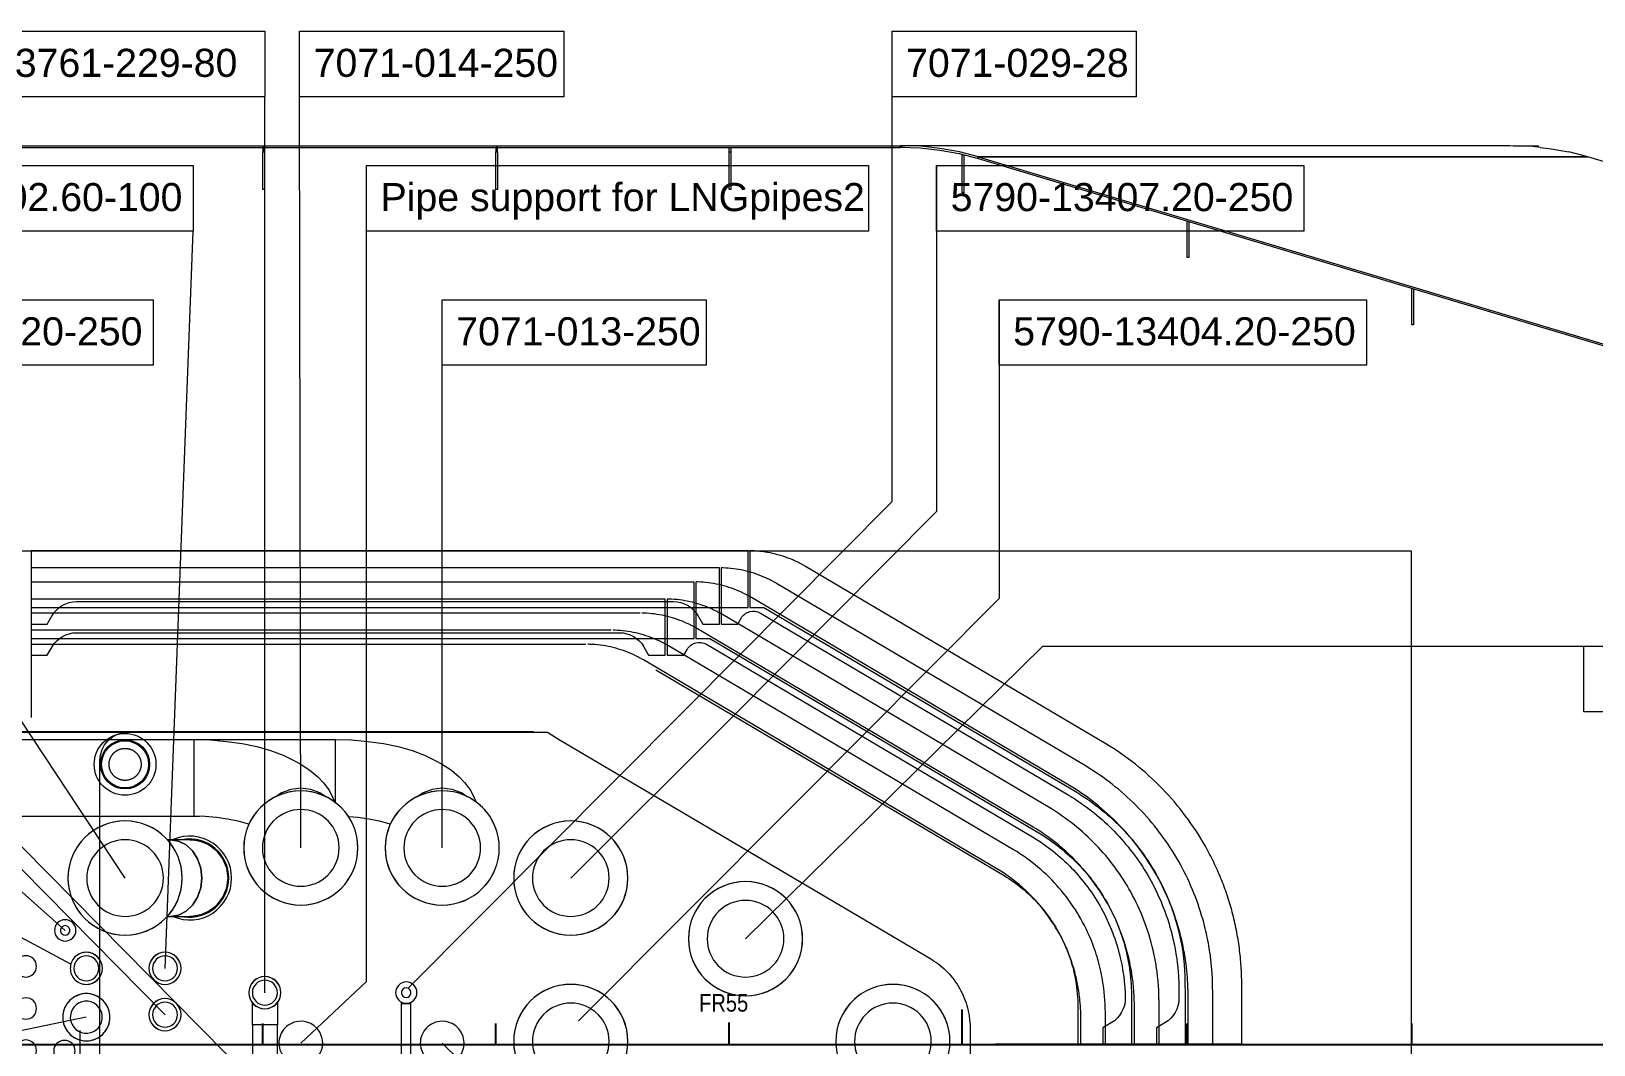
# Model space of a CAD drawing. Header units: millimetres. Extents: x 0 to 50500, y 0 to 29700.
# Drawn here: x 12071 to 17632, y 16349 to 19957 of the extents above; entities that cross this region are included whole.
import ezdxf

# ---------------------------------------------------------------- set-up
doc = ezdxf.new("R2010")
doc.units = ezdxf.units.MM
doc.header["$LTSCALE"] = 50
doc.linetypes.add('AVEVASHORTDASHED', pattern=[5, 3.75, -1.25])
doc.linetypes.add('AVEVASOLID', pattern=[7.5, 7.5])
for name, color, linetype in [('#Rev_B', 6, 'Continuous'), ('100-DM1', 1, 'Continuous'), ('DEF', 7, 'Continuous'), ('FLANGE', 7, 'Continuous'), ('HOLE1', 7, 'Continuous'), ('MEASURE', 7, 'Continuous'), ('PIPE', 7, 'Continuous'), ('PLATE1', 7, 'Continuous')]:
    doc.layers.add(name, color=color, linetype=linetype)
doc.styles.add('AvevaTextStyle2', font='Arial Narrow')
doc.styles.get("Standard").update_dxf_attribs({"font": 'calibri.ttf'})
doc.dimstyles.new('ISO-25', dxfattribs={"dimtxt": 2.5, "dimasz": 2.5, "dimexe": 0.18, "dimexo": 0.625, "dimgap": 0.09, "dimtad": 1, "dimtih": 1, "dimtoh": 1, "dimdec": 4, "dimzin": 0, "dimdsep": 46, "dimtxsty": 'Standard', "dimcen": 0.09, "dimdle": 0.38, "dimadec": 0, "dimazin": 0, "dimtfac": 1, "dimtdec": 4, "dimtofl": 0, "dimtmove": 0, "dimatfit": 3, "dimfxl": 1, "dimtolj": 1, "dimtzin": 0, "dimarcsym": 0})

# ---------------------------------------------------------------- blocks, each defined once
blk = doc.blocks.new('*D80')
at = {"layer": '#Rev_B', "color": 0, "linetype": 'AVEVASOLID', "lineweight": -2, "transparency": 16777216}
for p, q in [((-3670.5, 650.6), (-3670.3, 650.6)), ((-3670.3, 650.6), (-3670.1, 650.7))]:
    blk.add_line(p, q, dxfattribs=at)
at = {"layer": '#Rev_B', "color": 0, "linetype": 'AVEVASOLID', "transparency": 16777216}
blk.add_solid([(-3670.1, 650.7), (-3670.1, 650.6), (-3669.9, 650.7)], dxfattribs=at)
at = {"layer": 'DEFPOINTS', "color": 0, "linetype": 'AVEVASOLID', "transparency": 16777216}
for p in [(-3669.9, 650.7), (-3917.1, 534.8)]:
    blk.add_point(p, dxfattribs=at)
at = {"layer": '#Rev_B', "color": 0, "linetype": 'AVEVASOLID', "lineweight": 0, "transparency": 16777216, "insert": (-3671.2, 650.6), "char_height": 0.18, "attachment_point": 5}
blk.add_mtext('\\A1;∅273.0045', dxfattribs=at)
blk = doc.blocks.new('A$C1B332B96')
at = {"color": 12, "linetype": 'AVEVASOLID', "lineweight": 0}
for p, q in [((-2649.85453, 1932.85366), (-2649.85453, 3607.77895)), ((-4882.48961, 184.6517), (-4882.48961, 3374.44575)), ((-4754.49952, 699.99098), (-4758.64562, 3374.44613)), ((-4520.53123, 2651.80513), (-4520.53123, 3129.79204)), ((-2491.18042, 3129.79204), (-2491.18042, 1897.3114)), ((-5237.84589, 271.24494), (-5137.84589, 2896.45922)), ((-4520.53123, 224.15261), (-4520.53123, 2651.80513)), ((-4251.10705, 699.98907), (-4251.10705, 2651.81621)), ((-2268.68676, 2651.80513), (-2268.68676, 1588.2415)), ((-5380.00488, 592.74979), (-6587.5, 2418.47231)), ((-5593.19282, 406.45663), (-7696.62736, 2271.56018)), ((-3386.24972, 1192.25465), (-2649.85453, 1932.85366)), ((-3227.57561, 1156.71239), (-2491.18042, 1897.3114)), ((-5237.85951, 106.26387), (-6862.66748, 1751.35039)), ((-4882.52054, -172.41293), (-6697.8099, 1665.5323)), ((-3005.08194, 847.64249), (-2268.68676, 1588.2415)), ((-5573.16143, 286.02567), (-7644.35871, 1391.31326)), ((-3171.50323, 376.75233), (-2113.00085, 1418.47008)), ((-2113.00085, 1418.47008), (427.90885, 1418.47008)), ((-4372.65625, 200.21706), (-3386.24972, 1192.25465)), ((-3793.50586, 592.74979), (-3227.57561, 1156.71239)), ((-3765.69784, 84.18624), (-3005.08194, 847.64249)), ((-4754.50002, 4.99601), (-4520.53123, 224.15261)), ((-5517.96757, 97.25031), (-5751.78697, 48.97574)), ((-4251.12305, 4.99992), (-2074.00896, -2134.91899))]:
    blk.add_line(p, q, dxfattribs=at)
for points in [[(-4520.53123, 3129.79204), (-2733.91621, 3129.79204), (-2733.91621, 2896.45922), (-4520.53123, 2896.45922)], [(-802.22621, -1757.38449), (-7380.22461, -1757.38449), (-7380.22461, 1757.38411), (-802.22621, 1757.38411)]]:
    blk.add_lwpolyline(points, close=True, dxfattribs=at)
at = {"layer": 'FLANGE', "color": 12, "linetype": 'AVEVASOLID', "lineweight": 0}
blk.add_line((-5540.99121, 50), (-5540.99121, -50), dxfattribs=at)
at = {"layer": 'HOLE1', "color": 12, "linetype": 'AVEVASOLID', "lineweight": 0}
blk.add_lwpolyline([(-5469.99512, 1011.69014, -0.4142135382), (-5369.99512, 1111.69014), (-3876.0498, 1111.69014), (-3836.69434, 1087.03957), (-2509.98535, 303.43971, -0.0638424382), (-2453.00293, 257.92999, -0.0645777658), (-2408.91113, 198.76976, -0.0320480056), (-2393.01758, 165.60974, -0.0319843553), (-2381.44531, 130.69, -0.0192592423), (-2376.7334, 109.17969, -0.019338388), (-2373.65723, 87.36992, -0.026320802), (-2372.07031, 54.71992, 0.0009993984), (-2372.19238, 0, 0.0009921422), (-2372.07031, -55.12009, -0.026893355)], format="xyb", dxfattribs=at)
blk.add_lwpolyline([(-5469.99512, -1011.73019), (-5469.99512, 1011.69014)], dxfattribs=at)
at = {"layer": 'MEASURE', "color": 12, "linetype": 'AVEVASOLID'}
for p, q in [((-3926.0498, 1111.69014), (-7373.99902, 1111.69014)), ((-2400, 0), (-2400, 125)), ((-4889.99023, 0), (-4889.99023, 75)), ((-4059.98535, 0), (-4059.98535, 75)), ((-3229.98047, 0), (-3229.98047, 75)), ((-800, 0), (-800, 75)), ((-10013.50098, 0), (248.85254, 0))]:
    blk.add_line(p, q, dxfattribs=at)
at = {"layer": 'MEASURE', "color": 8, "linetype": 'AVEVASOLID'}
blk.add_line((-1600, 0), (-1600, 75), dxfattribs=at)
at = {"layer": 'PIPE', "color": 30, "linetype": 'AVEVASOLID', "lineweight": 0}
for p, q in [((-5135.49805, 1082.71446), (-5135.49805, 1084.92088)), ((-5135.49805, 1082.71446), (-5135.49805, 1077.12059)), ((-5135.49805, 1077.12059), (-5135.49805, 1070.65315)), ((-5135.49805, 1070.65315), (-5135.49805, 1060.65788)), ((-5135.49805, 1060.65788), (-5135.49805, 1050.36888)), ((-4632.12891, 1082.71446), (-4632.12891, 1084.92088)), ((-4632.12891, 1082.71446), (-4632.12891, 1077.12059)), ((-4632.12891, 1077.12059), (-4632.12891, 1070.65315)), ((-4632.12891, 1070.65315), (-4632.12891, 1060.65788)), ((-4632.12891, 1060.65788), (-4632.12891, 1050.36888)), ((-5135.49805, 1050.36888), (-5135.49805, 1036.65352)), ((-5135.49805, 1036.65352), (-5135.49805, 1023.24486)), ((-5135.49805, 1023.24486), (-5135.49805, 1006.744)), ((-5135.49805, 1006.744), (-5135.49805, 991.12892)), ((-4632.12891, 1050.36888), (-4632.12891, 1036.65352)), ((-4632.12891, 1036.65352), (-4632.12891, 1023.24486)), ((-4632.12891, 1023.24486), (-4632.12891, 1006.744)), ((-4632.12891, 1006.744), (-4632.12891, 991.12892)), ((-5135.49805, 991.12892), (-5135.49805, 972.96715)), ((-5135.49805, 972.96715), (-5135.49805, 956.21071)), ((-5135.49805, 956.21071), (-5135.49805, 937.6255)), ((-4632.12891, 991.12892), (-4632.12891, 972.96715)), ((-4632.12891, 972.96715), (-4632.12891, 956.21071)), ((-4632.12891, 956.21071), (-4632.12891, 937.6255)), ((-5135.49805, 937.6255), (-5135.49805, 920.86906)), ((-5135.49805, 920.86906), (-5135.49805, 903.12691)), ((-5135.49805, 903.12691), (-5135.49805, 887.51259)), ((-4632.12891, 937.6255), (-4632.12891, 920.86906)), ((-4632.12891, 920.86906), (-4632.12891, 903.12691)), ((-4632.12891, 903.12691), (-4632.12891, 887.51259)), ((-5135.49805, 887.51259), (-5135.49805, 871.82274)), ((-5135.49805, 871.82274), (-5135.49805, 858.41408)), ((-5135.49805, 858.41408), (-5135.49805, 845.84618)), ((-5135.49805, 845.84618), (-5135.49805, 835.55794)), ((-5135.49805, 835.55794), (-5135.49805, 826.968)), ((-4632.12891, 887.51259), (-4632.12891, 871.82274)), ((-4632.12891, 871.82274), (-4632.12891, 861.16371)), ((-5135.49805, 826.968), (-5135.49805, 820.4998)), ((-5135.49805, 820.4998), (-5135.49805, 816.47377)), ((-5135.49805, 813.44948), (-5114.94141, 813.44948))]:
    blk.add_line(p, q, dxfattribs=at)
at = {"layer": 'PIPE', "color": 12, "linetype": 'AVEVASOLID', "lineweight": 0}
for points in [[(-5822.47985, 3607.77895), (-4882.48961, 3607.77895), (-4882.48961, 3374.44575), (-5822.47985, 3374.44575), (-5822.47985, 3607.77895)], [(-4758.64562, 3607.77895), (-3818.65539, 3607.77895), (-3818.65539, 3374.44613), (-4758.64562, 3374.44613), (-4758.64562, 3607.77895)], [(-2649.85453, 3607.77895), (-1780.42094, 3607.77895), (-1780.42094, 3374.44613), (-2649.85453, 3374.44613), (-2649.85453, 3607.77895)], [(-6445.31659, 3129.79204), (-5137.84589, 3129.79204), (-5137.84589, 2896.45922), (-6445.31659, 2896.45922), (-6445.31659, 3129.79204)], [(-2491.18042, 3129.79204), (-1183.6853, 3129.79204), (-1183.6853, 2896.45922), (-2491.18042, 2896.45922), (-2491.18042, 3129.79204)], [(-6587.5, 2651.80513), (-5280.00488, 2651.80513), (-5280.00488, 2418.47231), (-6587.5, 2418.47231), (-6587.5, 2651.80513)], [(-4251.10705, 2651.81621), (-3311.0924, 2651.81621), (-3311.0924, 2418.48338), (-4251.10705, 2418.48338), (-4251.10705, 2651.81621)], [(-2268.68676, 2651.80513), (-961.19164, 2651.80513), (-961.19164, 2418.47231), (-2268.68676, 2418.47231), (-2268.68676, 2651.80513)], [(-186.96185, 1418.47008), (1120.50885, 1418.47008), (1120.50885, 1185.13726), (-186.96185, 1185.13726), (-186.96185, 1418.47008)]]:
    blk.add_lwpolyline(points, dxfattribs=at)
at = {"layer": 'PIPE', "color": 30, "linetype": 'AVEVASOLID', "lineweight": 0}
for points in [[(-6456.68945, 1068.25523), (-6456.68945, 1086.54976), (-5135.49805, 1086.54976), (-5135.49805, 1084.92088)], [(-6456.68945, 1068.21251), (-6456.68945, 813.44948), (-5135.49805, 813.44948), (-5135.49805, 814.01939)], [(-5135.49805, 1086.54976), (-4632.12891, 1086.54976), (-4632.12891, 1084.92088)], [(-5135.49805, 1085.98061), (-5076.85547, 1084.35631), (-5019.23828, 1079.51088), (-4963.57422, 1071.52824), (-4910.88867, 1060.5442), (-4862.01172, 1046.74644), (-4817.84668, 1030.37148), (-4779.07715, 1011.6993), (-4756.66504, 999.31221), (-4721.94824, 977.3632), (-4694.33594, 953.68767), (-4674.29199, 931.57463), (-4653.2959, 905.44243), (-4640.55176, 878.37563), (-4632.83691, 861.75117)], [(-4632.12891, 1085.98061), (-4573.48633, 1084.35631), (-4515.84473, 1079.51088), (-4460.20508, 1071.52824), (-4407.49512, 1060.5442), (-4358.64258, 1046.74644), (-4314.45312, 1030.37148), (-4275.70801, 1011.6993), (-4253.27148, 999.31221), (-4218.5791, 977.3632), (-4190.94238, 953.68767), (-4170.89844, 931.57463), (-4149.92676, 905.44243), (-4137.18262, 878.37563), (-4129.44336, 861.75346)], [(-4665.38086, 881.65703), (-4686.23047, 896.15746), (-4719.16504, 908.52013), (-4754.49219, 912.73766), (-4789.84375, 908.52242), (-4822.75391, 896.16508), (-4843.62793, 881.65627)], [(-4789.84375, 908.47282), (-4822.75391, 896.11931), (-4843.28613, 881.84395)], [(-4665.72266, 881.84471), (-4686.23047, 896.10176), (-4719.16504, 908.47282), (-4754.49219, 912.69341), (-4789.81934, 908.47816)], [(-4161.9873, 881.66008), (-4182.83691, 896.15746), (-4215.77148, 908.52089), (-4251.12305, 912.73842), (-4286.4502, 908.52242), (-4319.38477, 896.16508), (-4340.25879, 881.65169)], [(-4286.4502, 908.47282), (-4319.36035, 896.11931), (-4339.89258, 881.84013)], [(-4162.35352, 881.84929), (-4182.83691, 896.10176), (-4215.77148, 908.47282), (-4251.12305, 912.69341), (-4286.4502, 908.47816)], [(-5135.49805, 816.47377), (-5135.49805, 814.01939), (-5094.67773, 812.88872), (-5054.56543, 809.51576), (-5015.82031, 803.95775), (-4979.12598, 796.31157), (-4945.11719, 786.70616), (-4938.7207, 784.33647)], [(-4585.27832, 812.38213), (-4551.17188, 809.51576), (-4512.42676, 803.95775), (-4475.73242, 796.31157), (-4441.72363, 786.70616), (-4435.32715, 784.33647)], [(-4838.03711, 150.28305), (-4838.03711, 70.64972), (-4926.95312, 70.64972), (-4926.95312, 150.28343)], [(-4379.37012, 146.64993), (-4395.97168, 146.64993), (-4395.97168, 151.02539)], [(-4395.97168, -118.60161), (-4395.97168, 146.64993), (-4379.37012, 146.64993)], [(-4378.85742, 146.64993), (-4362.25586, 146.64993), (-4362.25586, 151.02577)], [(-4362.25586, -118.60199), (-4362.25586, 146.64993), (-4378.85742, 146.64993)], [(-4838.03711, -138.03368), (-4838.03711, 70.64972), (-4926.95312, 70.64972), (-4926.95312, -138.03368)]]:
    blk.add_lwpolyline(points, dxfattribs=at)
for points in [[(-4555.2002, 739.64195, 0.4142103195), (-4794.14062, 899.29543, 0.4142014682), (-4953.80859, 660.35728, 0.4142106473), (-4714.86816, 500.70419, 0.4142019153), (-4555.2002, 739.64195, 0.4142019153)], [(-4953.80859, 739.64195, 0.4142019153), (-4794.14062, 500.70419, 0.4142106473), (-4555.2002, 660.35728, 0.4142014682), (-4714.86816, 899.29543, 0.4142103195), (-4953.80859, 739.64195, 0.4142103195)], [(-4051.83105, 739.64195, 0.4142395854), (-4290.74707, 899.29543, 0.4142014682), (-4450.41504, 660.35728, 0.4142106473), (-4211.47461, 500.70419, 0.4142214656), (-4051.83105, 739.64195, 0.4142214656)], [(-4450.41504, 739.64195, 0.4142019153), (-4290.74707, 500.70419, 0.4142399132), (-4051.83105, 660.35728, 0.4142210186), (-4211.47461, 899.29543, 0.4142103195), (-4450.41504, 739.64195, 0.4142103195)], [(-4888.37891, 726.63002, 0.4142089188), (-4781.12793, 566.12282, 0.4142297804), (-4620.62988, 673.36998, 0.4142089188), (-4727.88086, 833.87718, 0.4142297804), (-4888.37891, 726.63002, 0.4142297804)], [(-4384.98535, 726.63002, 0.4142089188), (-4277.73438, 566.12282, 0.4142297804), (-4117.23633, 673.36998, 0.4142089188), (-4224.4873, 833.87718, 0.4142297804), (-4384.98535, 726.63002, 0.4142297804)], [(-5628.33052, 421.02556, 0.4142450094), (-5607.74946, 371.31052, 0.414268285), (-5558.04243, 391.90302, 0.4142450094), (-5578.62349, 441.61806, 0.414268285), (-5628.33052, 421.02556, 0.414268285)], [(-5558.04243, 421.02556, 0.414268285), (-5607.74946, 441.61806, 0.4142450094), (-5628.33052, 391.90302, 0.414268285), (-5578.62349, 371.31052, 0.4142450094), (-5558.04243, 421.02556, 0.4142450094)], [(-5608.75044, 412.91246, 0.4143013656), (-5599.64399, 390.89708, 0.4141196609), (-5577.62251, 400.01612, 0.4143013656), (-5586.72895, 422.0315, 0.4141196609), (-5608.75044, 412.91246, 0.4141196609)], [(-5768.45449, 292.8033, 0.4142450094), (-5747.87344, 243.08826, 0.414268285), (-5698.16641, 263.68076, 0.4142450094), (-5718.74746, 313.3958, 0.414268285), (-5768.45449, 292.8033, 0.414268285)], [(-5698.16641, 292.8033, 0.414268285), (-5747.87344, 313.3958, 0.4142450094), (-5768.45449, 263.68076, 0.414268285), (-5718.74746, 243.08826, 0.4142450094), (-5698.16641, 292.8033, 0.4142450094)], [(-4935.30273, 206.52008, 0.4142073691), (-4904.37012, 131.85005, 0.4141537547), (-4829.6875, 162.77962, 0.4142073691), (-4860.62012, 237.44965, 0.4141537547), (-4935.30273, 206.52008, 0.4141537547)], [(-4829.6875, 206.52008, 0.4141537547), (-4904.37012, 237.44965, 0.4142073691), (-4935.30273, 162.77962, 0.4141537547), (-4860.62012, 131.85005, 0.4142073691), (-4829.6875, 206.52008, 0.4142073691)], [(-4923.55957, 201.66016, 0.4142336845), (-4899.51172, 143.5833, 0.4141869843), (-4841.43066, 167.63954, 0.4142336845), (-4865.47852, 225.7164, 0.4141869843), (-4923.55957, 201.66016, 0.4141869843)], [(-4414.25781, 199.21112, 0.4142450094), (-4393.67676, 149.49608, 0.414268285), (-4343.96973, 170.08858, 0.4142450094), (-4364.55078, 219.80362, 0.414268285), (-4414.25781, 199.21112, 0.414268285)], [(-4343.96973, 199.21112, 0.414268285), (-4393.67676, 219.80362, 0.4142450094), (-4414.25781, 170.08858, 0.414268285), (-4364.55078, 149.49608, 0.4142450094), (-4343.96973, 199.21112, 0.4142450094)], [(-4394.67773, 191.09802, 0.4143013656), (-4385.57129, 169.08264, 0.4141196609), (-4363.5498, 178.20168, 0.4143013656), (-4372.65625, 200.21706, 0.4141196609), (-4394.67773, 191.09802, 0.4141196609)], [(-5768.45449, 142.8033, 0.4142450094), (-5747.87344, 93.08826, 0.414268285), (-5698.16641, 113.68076, 0.4142450094), (-5718.74746, 163.3958, 0.414268285), (-5768.45449, 142.8033, 0.414268285)], [(-5698.16641, 142.8033, 0.414268285), (-5747.87344, 163.3958, 0.4142450094), (-5768.45449, 113.68076, 0.414268285), (-5718.74746, 93.08826, 0.4142450094), (-5698.16641, 142.8033, 0.4142450094)], [(-5768.45449, -7.1967, 0.4142450094), (-5747.87344, -56.91174, 0.414268285), (-5698.16641, -36.31924, 0.4142450094), (-5718.74746, 13.3958, 0.414268285), (-5768.45449, -7.1967, 0.414268285)], [(-5698.16641, -7.1967, 0.414268285), (-5747.87344, 13.3958, 0.4142450094), (-5768.45449, -36.31924, 0.414268285), (-5718.74746, -56.91174, 0.4142450094), (-5698.16641, -7.1967, 0.4142450094)], [(-5630.86255, -8.68372, 0.4142450094), (-5610.2815, -58.39876, 0.414268285), (-5560.57447, -37.80626, 0.4142450094), (-5581.15552, 11.90878, 0.414268285), (-5630.86255, -8.68372, 0.414268285)], [(-5560.57447, -8.68372, 0.414268285), (-5610.2815, 11.90878, 0.4142450094), (-5630.86255, -37.80626, 0.414268285), (-5581.15552, -58.39876, 0.4142450094), (-5560.57447, -8.68372, 0.4142450094)]]:
    blk.add_lwpolyline(points, format="xyb", dxfattribs=at)
at = {"layer": 'PIPE', "color": 110, "linetype": 'AVEVASOLID', "lineweight": 0}
for points in [[(-5180.68848, 553.10745, 0.4142019153), (-5340.35645, 792.04521, 0.4142109454), (-5579.29688, 632.3925, 0.4142014682), (-5419.62891, 393.45436, 0.4142106473), (-5180.68848, 553.10745, 0.4142106473)], [(-5579.29688, 553.10745, 0.4142106473), (-5340.35645, 393.45436, 0.4142014682), (-5180.68848, 632.3925, 0.4142109454), (-5419.62891, 792.04521, 0.4142019153), (-5579.29688, 553.10745, 0.4142019153)], [(-3992.79785, 632.3925, 0.4142014682), (-3833.12988, 393.45436, 0.4142106473), (-3594.18945, 553.10745, 0.4142019153), (-3753.85742, 792.04521, 0.4142109454), (-3992.79785, 632.3925, 0.4142109454)], [(-3594.18945, 632.3925, 0.4142109454), (-3833.12988, 792.04521, 0.4142019153), (-3992.79785, 553.10745, 0.4142106473), (-3753.85742, 393.45436, 0.4142014682), (-3594.18945, 632.3925, 0.4142014682)], [(-5246.11816, 566.12015, 0.4142096043), (-5353.36914, 726.62697, 0.4142297804), (-5513.86719, 619.37981, 0.4142089188), (-5406.61621, 458.8726, 0.4142293334), (-5246.11816, 566.12015, 0.4142293334)], [(-5209.17969, 455.73311, 0.5393078327), (-5000.73242, 592.74979, 0.5393078327), (-5209.17969, 729.76646, 0.5393078327)], [(-5171.06934, 455.10216, 0.4594002366), (-5010.74219, 592.74979, 0.4594002366), (-5171.06934, 730.39742, 0.4594002366)], [(-5150, 729.24995, -0.4142147601), (-5013.50098, 592.74979, -0.4142153561), (-5150, 456.25, -0.4142153561)], [(-3927.36816, 619.37981, 0.4142089188), (-3820.11719, 458.8726, 0.4142293334), (-3659.61914, 566.12015, 0.4142096043), (-3766.87012, 726.62697, 0.4142297804), (-3927.36816, 619.37981, 0.4142297804)], [(-3370.80078, 416.39214, 0.4142019153), (-3211.13281, 177.45438, 0.4142106473), (-2972.19238, 337.10747, 0.4142019153), (-3131.86035, 576.04523, 0.4142106473), (-3370.80078, 416.39214, 0.4142106473)], [(-2972.19238, 416.39214, 0.4142106473), (-3211.13281, 576.04523, 0.4142019153), (-3370.80078, 337.10747, 0.4142106473), (-3131.86035, 177.45438, 0.4142019153), (-2972.19238, 416.39214, 0.4142019153)], [(-3305.37109, 403.37982, 0.4142089188), (-3198.12012, 242.87262, 0.4142293334), (-3037.62207, 350.12016, 0.4142096043), (-3144.87305, 510.62698, 0.4142297804), (-3305.37109, 403.37982, 0.4142297804)], [(-5465.16113, 293.12019, 0.4141544998), (-5539.84375, 324.04938, 0.4142552316), (-5570.75195, 249.37935, 0.414270103), (-5496.09375, 218.45016, 0.4142073691), (-5465.16113, 293.12019, 0.4142073691)], [(-5570.75195, 293.12019, 0.4142552316), (-5539.84375, 218.45016, 0.4141544998), (-5465.16113, 249.37935, 0.4142073691), (-5496.09375, 324.04938, 0.414270103), (-5570.75195, 293.12019, 0.414270103)], [(-5559.0332, 288.26027, 0.4141721129), (-5534.96094, 230.18341, 0.4143356383), (-5476.9043, 254.23965, 0.4142360091), (-5500.95215, 312.31613, 0.414187938), (-5559.0332, 288.26027, 0.414187938)], [(-5290.64941, 293.12019, 0.4142073691), (-5259.7168, 218.45016, 0.4141544998), (-5185.03418, 249.37935, 0.4142073691), (-5215.9668, 324.04938, 0.4141544998), (-5290.64941, 293.12019, 0.4141544998)], [(-5185.03418, 293.12019, 0.4141544998), (-5259.7168, 324.04938, 0.4142073691), (-5290.64941, 249.37935, 0.4141544998), (-5215.9668, 218.45016, 0.4142073691), (-5185.03418, 293.12019, 0.4142073691)], [(-5278.90625, 288.26027, 0.4142336845), (-5254.8584, 230.18341, 0.4141869843), (-5196.77734, 254.23965, 0.4142360091), (-5220.8252, 312.31613, 0.414187938), (-5278.90625, 288.26027, 0.414187938)], [(-5597.99805, 123.25363, 0.4142122865), (-5543.96973, 17.2184, 0.4142288864), (-5437.93945, 71.24596, 0.4142122865), (-5491.96777, 177.28119, 0.4142288864), (-5597.99805, 123.25363, 0.4142288864)], [(-5437.93945, 123.25363, 0.4142288864), (-5543.96973, 177.28119, 0.4142122865), (-5597.99805, 71.24596, 0.4142288864), (-5491.96777, 17.2184, 0.4142122865), (-5437.93945, 123.25363, 0.4142122865)], [(-3992.79785, 50.6424, 0.4142014682), (-3833.12988, -188.29575, 0.4142106473), (-3594.18945, -28.64265, 0.4142014682), (-3753.85742, 210.29549, 0.4142106473), (-3992.79785, 50.6424, 0.4142106473)], [(-3594.18945, 50.6424, 0.4142106473), (-3833.12988, 210.29549, 0.4142014682), (-3992.79785, -28.64265, 0.4142106473), (-3753.85742, -188.29575, 0.4142014682), (-3594.18945, 50.6424, 0.4142014682)], [(-2846.24023, 50.6424, 0.4142210186), (-2686.59668, -188.29575, 0.4142106473), (-2447.65625, -28.64265, 0.4142210186), (-2607.2998, 210.29549, 0.4142106473), (-2846.24023, 50.6424, 0.4142106473)], [(-2447.65625, 50.6424, 0.4142106473), (-2686.59668, 210.29549, 0.4142210186), (-2846.24023, -28.64265, 0.4142106473), (-2607.2998, -188.29575, 0.4142210186), (-2447.65625, 50.6424, 0.4142210186)], [(-5572.31445, 114.91013, 0.4142099023), (-5535.62012, 42.89703, 0.414176017), (-5463.59863, 79.58946, 0.4142099023), (-5500.29297, 151.60255, 0.414176017), (-5572.31445, 114.91013, 0.414176017)], [(-5290.64941, 128.12004, 0.4142073691), (-5259.7168, 53.45001, 0.4141537547), (-5185.03418, 84.37958, 0.4142073691), (-5215.9668, 159.04961, 0.4141537547), (-5290.64941, 128.12004, 0.4141537547)], [(-5185.03418, 128.12004, 0.4141537547), (-5259.7168, 159.04961, 0.4142073691), (-5290.64941, 84.37958, 0.4141537547), (-5215.9668, 53.45001, 0.4142073691), (-5185.03418, 128.12004, 0.4142073691)], [(-5278.90625, 123.26012, 0.4142336845), (-5254.8584, 65.18326, 0.4141869843), (-5196.77734, 89.2395, 0.4142336845), (-5220.8252, 147.31636, 0.4141869843), (-5278.90625, 123.26012, 0.4141869843)], [(-3927.36816, 37.6297, 0.4142089188), (-3820.11719, -122.8775, 0.4142293334), (-3659.61914, -15.62996, 0.4142096043), (-3766.87012, 144.87686, 0.4142297804), (-3927.36816, 37.6297, 0.4142297804)], [(-2780.81055, 37.6297, 0.4142380059), (-2673.58398, -122.8775, 0.4141857922), (-2513.06152, -15.62996, 0.4142096043), (-2620.3125, 144.87686, 0.4142297804), (-2780.81055, 37.6297, 0.4142297804)]]:
    blk.add_lwpolyline(points, format="xyb", dxfattribs=at)
for points in [[(-5230.41992, 456.25), (-5218.89648, 456.25), (-5189.96582, 460.90088), (-5162.98828, 474.53728), (-5139.84375, 496.22993), (-5122.07031, 524.49989), (-5110.88867, 557.42111), (-5107.08008, 592.74979), (-5110.88867, 628.07884), (-5122.07031, 660.99968), (-5139.84375, 689.26964), (-5162.98828, 710.9623), (-5189.96582, 724.59908), (-5218.89648, 729.24995), (-5230.41992, 729.24995)], [(-5152.83203, 456.25), (-5150, 456.25), (-5114.67285, 460.90088), (-5081.73828, 474.53728), (-5053.4668, 496.22993), (-5031.78711, 524.49989), (-5018.13965, 557.42111), (-5013.50098, 592.74979), (-5018.13965, 628.07884), (-5031.78711, 660.99968), (-5053.4668, 689.26964), (-5081.73828, 710.9623), (-5114.67285, 724.59908), (-5150, 729.24995), (-5218.89648, 729.24995), (-5189.96582, 724.59908), (-5162.98828, 710.9623), (-5139.84375, 689.26964), (-5122.07031, 660.99968), (-5110.88867, 628.07884), (-5107.08008, 592.74979), (-5110.88867, 557.42111), (-5122.07031, 524.49989), (-5139.84375, 496.22993), (-5162.98828, 474.53728), (-5189.96582, 460.90088), (-5218.89648, 456.25), (-5152.83203, 456.25)]]:
    blk.add_lwpolyline(points, dxfattribs=at)
at = {"layer": 'PIPE', "color": 32, "linetype": 'AVEVASOLID', "lineweight": 0}
for points in [[(-4730.39551, -69.18259, 0.4142237008), (-4680.32227, 29.10309, 0.4141954482), (-4778.61328, 79.18243, 0.4142224193), (-4828.68652, -19.10362, 0.414196074), (-4730.39551, -69.18259, 0.414196074)], [(-4227.00195, -69.18259, 0.4142237008), (-4176.92871, 29.10309, 0.4141954482), (-4275.21973, 79.18243, 0.4142224193), (-4325.29297, -19.10362, 0.414196074), (-4227.00195, -69.18259, 0.414196074)]]:
    blk.add_lwpolyline(points, format="xyb", dxfattribs=at)
at = {"layer": 'PIPE', "color": 3, "linetype": 'AVEVASOLID', "lineweight": 0}
for radius in [110, 87.5, 83.83366]:
    blk.add_circle((-5380.00488, 997.50576), radius, dxfattribs=at)
at = {"layer": 'PIPE', "color": 8, "linetype": 'AVEVASHORTDASHED', "lineweight": 0, "ltscale": 15}
blk.add_circle((-5380.00488, 997.50576), 57, dxfattribs=at)
at = {"layer": 'PLATE1', "color": 8, "linetype": 'AVEVASOLID', "lineweight": 0}
for p, q in [((-3162.23145, 1757.38411), (-5713.76953, 1757.38411)), ((-3264.62402, 1697.30034), (-5713.98926, 1697.30034)), ((-5713.98926, 1697.30034), (-5713.98926, 1496.98982)), ((-3264.62402, 1497.26982), (-3264.62402, 1697.29576)), ((-3258.3252, 1697.25151), (-3258.3252, 1497.26982)), ((-3354.66309, 1646.37642), (-5713.76953, 1646.37642)), ((-3457.08008, 1586.29265), (-5713.98926, 1586.29265)), ((-5713.98926, 1586.29265), (-5713.98926, 1385.97984)), ((-3457.08008, 1386.25984), (-3457.08008, 1586.28807)), ((-3450.75684, 1586.24382), (-3450.75684, 1386.25984)), ((-5713.98926, 1556.50444), (-3162.01172, 1556.50444)), ((-3547.09473, 1535.36873), (-5713.76953, 1535.36873)), ((-3155.71289, 1556.47011), (-3106.44531, 1556.47011)), ((-3106.44531, 1556.47011), (-2889.18457, 1427.68974)), ((-3649.51172, 1475.28496), (-5713.98926, 1475.28496)), ((-5713.98926, 1475.28496), (-5713.98926, 1274.96986)), ((-5713.98926, 1445.49675), (-3354.44336, 1445.49675)), ((-3739.52637, 1424.36104), (-5713.76953, 1424.36104)), ((-3348.14453, 1445.49446), (-3298.90137, 1445.46013)), ((-5713.98926, 1364.27727), (-5713.98926, 1163.95988)), ((-2282.03125, 2.99988), (-2081.7627, 2.99988)), ((-2090.99121, 2.99988), (-1890.72266, 2.99988)), ((-1899.92676, 2.99988), (-1699.68262, 2.99988)), ((-1708.88672, 3.00102), (-1508.66699, 2.99988))]:
    blk.add_line(p, q, dxfattribs=at)
for points in [[(-5713.76953, 1757.38411), (-5713.98926, 1756.50444), (-5713.98926, 1556.50444)], [(-3162.01172, 1556.50444), (-3162.01172, 1756.4991), (-3162.23145, 1757.38411)], [(-3155.32227, 1758.06999), (-3155.71289, 1756.4991), (-3155.71289, 1556.47392)], [(-5713.76953, 1646.37642), (-5713.98926, 1645.49675), (-5713.98926, 1445.49675)], [(-3354.44336, 1445.49675), (-3354.44336, 1645.49217), (-3354.66309, 1646.37642)], [(-3347.75391, 1647.0623), (-3348.14453, 1645.49217), (-3348.14453, 1445.49446)], [(-5713.76953, 1535.36873), (-5713.98926, 1534.48906), (-5713.98926, 1334.48906)], [(-5713.76953, 1424.36104), (-5713.98926, 1423.48137), (-5713.98926, 1223.48137)], [(-2179.71191, 2.99988), (-1979.88281, 2.99988), (-1978.24707, 3.405)], [(-1988.69629, 2.99988), (-1788.84277, 2.99988), (-1787.23145, 3.405)], [(-1797.80273, 2.99988), (-1597.80273, 2.99988), (-1596.19141, 3.405)], [(-1606.78711, 2.99988), (-1406.78711, 2.99988), (-1405.15137, 3.405)]]:
    blk.add_lwpolyline(points, dxfattribs=at)
for points in [[(-1405.15137, 3.405), (-1405.15137, 213.13782, 0.0041131717), (-1405.29785, 229.40598, 0.0040853177), (-1405.68848, 245.66917, 0.0040787715), (-1406.37207, 261.94725, 0.0040590107), (-1407.2998, 278.21198, 0.0081036584), (-1409.96094, 310.72426, 0.0080722068), (-1413.64746, 343.13354, 0.0161282327), (-1424.19434, 407.44781, 0.0163861439), (-1438.86719, 470.94231, 0.0159790851), (-1457.17773, 531.80428, 0.0157261714), (-1479.29688, 591.38374, 0.0157276914), (-1505.10254, 649.45488, 0.015980402), (-1534.5459, 705.77431, 0.0642852336), (-1688.30566, 911.36589, 0.0642848983), (-1889.2334, 1071.17424), (-2957.6416, 1702.29836, 0.0078641195), (-2968.60352, 1708.54073, 0.0078302342), (-2979.76074, 1714.43672, 0.0078351051), (-2991.08887, 1719.97948, 0.0078646047), (-3002.58789, 1725.16441, 0.0235059857), (-3037.86621, 1738.48686, 0.0234934483), (-3074.24316, 1748.43941, 0.023427587), (-3111.30371, 1754.92363, 0.0234407261), (-3148.80371, 1757.91054, 0.0040285261), (-3155.32227, 1758.06999, 0.0040285261)], [(-1508.66699, 2.99988), (-1508.66699, 192.53044, 0.0064031314), (-1508.95996, 216.22581, 0.0063538845), (-1509.86328, 239.90593, 0.006345686), (-1511.37695, 263.58566, 0.006328979), (-1513.50098, 287.21962, 0.0063292533), (-1516.21094, 310.79254, 0.0063459594), (-1519.50684, 334.28955, 0.0192350503), (-1533.03223, 404.20952, 0.0190888345), (-1551.85547, 472.89085, 0.0296405796), (-1591.52832, 576.7498, 0.0300781224), (-1643.31055, 675.13771, 0.060280174), (-1781.98242, 852.02293, 0.0605688505), (-1958.91113, 990.61623), (-3061.1084, 1641.6996, 0.0078665651), (-3072.02148, 1647.91679, 0.0078325877), (-3083.12988, 1653.78838, 0.0078366511), (-3094.40918, 1659.30977, 0.0078660538), (-3105.85938, 1664.47334, 0.0235083401), (-3140.99121, 1677.74239, 0.0234786458), (-3177.24609, 1687.6545, 0.0234258138), (-3214.16016, 1694.11201, 0.0234376974), (-3251.51367, 1697.08748, 0.0040781302), (-3258.03223, 1697.24693, 0.0002016224), (-3258.3252, 1697.25151, 0.0002016224)], [(-1596.19141, 3.405), (-1596.19141, 174.49913, 0.0045982748), (-1596.33789, 190.51247, 0.0045796903), (-1596.77734, 206.52084, 0.0045767315), (-1597.50977, 222.52884, 0.0045706634), (-1598.53516, 238.52043, 0.0045705209), (-1599.85352, 254.49104, 0.004576731), (-1601.46484, 270.43457, 0.0183291733), (-1610.7666, 333.32825, 0.0181522816), (-1624.60938, 395.37735, 0.03162672), (-1659.52148, 501.07231, 0.0321624018), (-1707.59277, 601.46446, 0.0644679442), (-1842.11426, 782.27806, 0.0648183301), (-2018.33496, 922.74284), (-3150.09766, 1591.29066, 0.0078641195), (-3161.05957, 1597.53304, 0.0078436481), (-3172.19238, 1603.42903, 0.0078351051), (-3183.52051, 1608.97179, 0.0078646047), (-3195.01953, 1614.15672, 0.023491757), (-3230.32227, 1627.47917, 0.0234934483), (-3266.69922, 1637.43172, 0.023427587), (-3303.75977, 1643.91594, 0.0234407261), (-3341.25977, 1646.90285, 0.0040304642), (-3347.75391, 1647.0623, 0.0040304642)], [(-5713.98926, 1496.98982), (-5657.00684, 1496.98982), (-5639.50195, 1527.30141, -0.2679558098), (-5552.90527, 1577.29988), (-3427.92969, 1577.29988, -0.2679773271), (-3341.33301, 1527.29683), (-3323.99902, 1497.26982), (-3264.62402, 1497.26982)], [(-1699.68262, 2.99988), (-1699.68262, 153.89175, 0.0044563198), (-1699.8291, 168.21632, 0.0044508697), (-1700.19531, 182.53632, 0.0093734749), (-1701.83105, 212.58774, 0.009499345), (-1704.61426, 242.556, 0.0147870081), (-1711.2793, 289.56718, 0.0145836659), (-1720.67871, 336.10725, 0.0345348343), (-1753.27148, 442.38777, 0.0347898602), (-1800.24414, 543.14194, 0.0651002824), (-1924.53613, 711.53679, 0.0654659718), (-2088.0127, 842.18483), (-3253.54004, 1530.69191, 0.0078665651), (-3264.45312, 1536.9091, 0.0078325877), (-3275.56152, 1542.78069, 0.0078366511), (-3286.84082, 1548.30208, 0.0078660538), (-3298.29102, 1553.46565, 0.0234940518), (-3333.44727, 1566.7347, 0.0234933663), (-3369.67773, 1576.6468, 0.0234258138), (-3406.5918, 1583.10432, 0.0234376974), (-3443.94531, 1586.07979, 0.0040781302), (-3450.46387, 1586.23924, 0.0001877077), (-3450.75684, 1586.24382, 0.0001877077)], [(-1787.23145, 3.405), (-1787.23145, 135.86006, 0.0071274629), (-1787.52441, 157.08847, 0.0071043666), (-1788.42773, 178.29971, 0.0071042092), (-1789.94141, 199.47662, 0.0071277763), (-1792.04102, 220.60204, 0.014224628), (-1798.02246, 262.34093, 0.0140433712), (-1806.37207, 303.67432, 0.0355100557), (-1837.40234, 404.77066, 0.0354009196), (-1882.42188, 500.46806, 0.0647562295), (-1997.11914, 654.60091, 0.0646383017), (-2147.41211, 774.31145), (-3342.5293, 1480.28297, 0.0078641195), (-3353.49121, 1486.52534, 0.0078302342), (-3364.64844, 1492.42134, 0.0078351051), (-3375.97656, 1497.9641, 0.0078785038), (-3387.45117, 1503.14903, 0.023491757), (-3422.75391, 1516.47148, 0.0234934483), (-3459.13086, 1526.42403, 0.023427587), (-3496.19141, 1532.90825, 0.0234255716), (-3533.71582, 1535.89516, 0.0040324498), (-3540.18555, 1536.05385, 0.0040324498)], [(-3258.3252, 1497.26982), (-3198.97461, 1497.26982), (-3186.9873, 1518.04008, -0.4171557724), (-3118.26172, 1536.08818), (-2020.4834, 887.60948, -0.0603902526), (-1866.8457, 767.17567, -0.0602776557), (-1745.94727, 612.97722, -0.0300811268), (-1700.90332, 527.35596, -0.0296384469), (-1666.28418, 436.77483, -0.0190885905), (-1649.87793, 376.92719, -0.0192352682), (-1638.11035, 316.06903, -0.0063456544), (-1635.22949, 295.5883, -0.006329956), (-1632.88574, 275.03357, -0.0063288626), (-1631.03027, 254.42543, -0.0063456865), (-1629.71191, 233.78525, -0.006353966), (-1628.93066, 213.15269, -0.0064030825), (-1628.66211, 192.53044), (-1628.66211, 164.05487, -0.2679362893), (-1678.66211, 77.45399), (-1708.88672, 59.99641), (-1708.88672, 3.00102)], [(-5713.98926, 1385.97984), (-5657.00684, 1385.97984), (-5639.50195, 1416.29372, -0.2679460943), (-5552.90527, 1466.2899), (-3620.36133, 1466.2899, -0.2679684758), (-3533.76465, 1416.28838), (-3516.43066, 1386.25984), (-3457.08008, 1386.25984)], [(-1890.72266, 2.99988, -0.000007587), (-1890.72266, 114.79568, 0.0421640128), (-1900.3418, 228.77884, 0.028399229), (-1917.43164, 303.31612, 0.0282776933), (-1942.84668, 375.44403, 0.0791578665), (-2054.61426, 556.45332, 0.0792085677), (-2217.08984, 693.75343), (-3445.99609, 1419.68422, 0.0078665651), (-3456.90918, 1425.90141, 0.0078325877), (-3468.01758, 1431.77299, 0.0078366511), (-3479.29688, 1437.29439, 0.0078660538), (-3490.74707, 1442.45796, 0.0234940518), (-3525.90332, 1455.72701, 0.0234933663), (-3562.13379, 1465.63911, 0.0234258138), (-3599.04785, 1472.09663, 0.0234376974), (-3636.40137, 1475.0721, 0.0040781302), (-3642.91992, 1475.23155, 0.0001742904), (-3643.21289, 1475.23613, 0.0001742904)], [(-1978.24707, 3.405, -0.0027145115), (-1977.80762, 78.81126, 0.0273339152), (-1981.22559, 157.62863, 0.0207941663), (-1988.37891, 208.53081, 0.0209551863), (-1999.75586, 258.65974, 0.0429336056), (-2036.25488, 358.43201, 0.0431156196), (-2089.28223, 450.48256, 0.0522947498), (-2173.68164, 548.00529, 0.0523932353), (-2276.51367, 625.88005), (-3534.98535, 1369.27528, 0.0078641195), (-3545.94727, 1375.51765, 0.0078436481), (-3557.08008, 1381.41365, 0.0078351051), (-3568.4082, 1386.95641, 0.0078646047), (-3579.90723, 1392.14134, 0.0235059857), (-3615.18555, 1405.46379, 0.0234787874), (-3651.58691, 1415.41634, 0.023427587), (-3688.64746, 1421.90056, 0.0234407261), (-3726.14746, 1424.88747, 0.0040192455), (-3732.61719, 1425.04616, 0.0040192455)], [(-3450.75684, 1386.25984), (-3391.40625, 1386.25984), (-3379.41895, 1407.02095, -0.4171662629), (-3310.69336, 1425.07057), (-2149.56055, 739.18037, -0.0652617067), (-2011.03516, 628.36189, -0.0651004687), (-1905.22461, 485.0029, -0.03479122), (-1865.30762, 399.36638, -0.0345326886), (-1837.54883, 308.91457, -0.0145841632), (-1829.54102, 269.23447, -0.0147871431), (-1823.87695, 229.24919, -0.0094999913), (-1821.5332, 203.82118, -0.0093734628), (-1820.1416, 178.26195, -0.0044505559), (-1819.7998, 166.07742, -0.0001222126), (-1819.7998, 165.74287, -0.2726098597), (-1869.77539, 77.40746), (-1899.92676, 59.99832), (-1899.92676, 2.99988)], [(-3298.90137, 1445.46013), (-2121.80176, 749.68987, -0.0644645691), (-1987.06055, 642.15965, -0.0644617453), (-1883.47168, 502.89001, -0.0321618542), (-1846.58203, 425.85983, -0.0316335149), (-1819.65332, 344.35997, -0.0181592591), (-1808.98438, 296.59996, -0.018287411), (-1801.87988, 248.32001, -0.0044460413), (-1800.63477, 236.05003, -0.0044410983), (-1799.63379, 223.75984, -0.0044449121), (-1798.82812, 211.4399, -0.004444764), (-1798.2666, 199.11995, -0.0044406508), (-1797.9248, 186.8, -0.0044427989), (-1797.80273, 174.49989), (-1797.80273, 2.99988)], [(-2889.18457, 1427.68974), (-1992.7002, 898.11287, -0.0679309592), (-1824.19434, 761.76338, -0.0683797225), (-1698.0957, 584.48372, -0.0316488594), (-1656.66504, 491.33034, -0.031982366), (-1627.46582, 393.93349, -0.0558259934), (-1607.25098, 220.07675, -0.0010417363), (-1606.78711, 2.99988, -0.0010417363)], [(-3491.23535, 1334.46159), (-3444.94629, 1306.68983), (-2250.80566, 601.25999, -0.0713998303), (-2131.27441, 503.09982, -0.0718437284), (-2043.94531, 374.45984, -0.0354144499), (-2015.06348, 302.98004, -0.0353517644), (-1996.7041, 228.07999, -0.0433750376), (-1988.50098, 132.0797, 0.0007263243), (-1988.69629, 2.99988, 0.0007263243)]]:
    blk.add_lwpolyline(points, format="xyb", dxfattribs=at)
at = {"layer": 'PIPE', "color": 12, "linetype": 'AVEVASOLID', "lineweight": 0, "char_height": 100, "attachment_point": 1, "line_spacing_factor": 0.9, "style": 'AvevaTextStyle2'}
for s, insert in [('{\\fArial|b0|i0|c0|p34;3761-229-80}', (-5772.47985, 3545.27895)), ('{\\fArial|b0|i0|c0|p34;7071-014-250}', (-4708.64562, 3545.27895)), ('{\\fArial|b0|i0|c0|p34;7071-029-28}', (-2599.85453, 3545.27895)), ('{\\fArial|b0|i0;5790-13102.60-100}', (-6395.31659, 3067.29204)), ('{\\fArial|b0|i0|c0|p34;Pipe support for LNGpipes2}', (-4470.53123, 3067.29204)), ('{\\fArial|b0|i0|c0|p34;5790-13407.20-250}', (-2441.18042, 3067.29204)), ('{\\fArial|b0|i0|c0|p34;5790-13406.20-250}', (-6537.5, 2589.30513)), ('{\\fArial|b0|i0|c0|p34;7071-013-250}', (-4201.10705, 2589.31621)), ('{\\fArial|b0|i0|c0|p34;5790-13404.20-250}', (-2218.68676, 2589.30513))]:
    blk.add_mtext(s, dxfattribs=dict(at, insert=insert))
at = {"layer": '#Rev_B', "linetype": 'AVEVASOLID', "lineweight": 0}
dim = blk.add_diameter_dim_2p(p1=(-3917.069244, 534.753527), p2=(-3669.929004, 650.741164), dimstyle='ISO-25', override={"dimtxt": 0.18, "dimasz": 0.18, "dimexe": 0.18, "dimgap": 0.09, "dimtad": 0, "dimcen": 0.09, "dimdle": 0.38}, dxfattribs=at)
dim.commit()
dim.dimension.update_dxf_attribs({"geometry": '*D80', "text_midpoint": (-3671.214898, 650.588215), "dimtype": 163})

msp = doc.modelspace()

# ---------------------------------------------------------------- linework, layer by layer
at = {"layer": 'DEF', "color": 253, "linetype": 'AVEVASOLID', "lineweight": 0}
for p, q in [((15165.63, 19549.41), (15165.63, 19543.9)), ((17441.65, 19543.41), (17434.63, 19544.16)), ((15440.86, 19504.38), (15439.42, 19504.75)), ((15442.38, 19509.44), (15440.96, 19509.86)), ((17611.38, 19509.44), (15442.38, 19509.44)), ((17611.62, 19509.84), (17611.38, 19509.44))]:
    msp.add_line(p, q, dxfattribs=at)
for points in [[(15165.27, 19549.91), (17334.27, 19549.91), (17348.55, 19549.41)], [(15442.52, 19509.9), (15374.53, 19527.54), (15305.37, 19540.03), (15235.47, 19547.46), (15165.27, 19549.91), (15165.27, 19543.91), (15235.05, 19541.49), (15304.53, 19534.15), (15373.28, 19521.81), (15440.86, 19504.38), (15442.52, 19509.9), (17611.52, 19509.9), (17543.53, 19527.54)], [(17434.63, 19544.16), (17403.37, 19547.46), (17347.12, 19549.41)], [(17441.65, 19543.41), (17473.66, 19540.03), (17543.26, 19527.54)]]:
    msp.add_lwpolyline(points, dxfattribs=at)
at = {"layer": 'MEASURE', "color": 12, "linetype": 'AVEVASOLID'}
for p, q in [((14554.63, 16349.41), (14554.63, 16427.54)), ((12894.63, 16349.41), (12894.63, 16396.29)), ((13724.63, 16349.41), (13724.63, 16396.29)), ((15384.63, 16349.41), (15384.63, 16396.29)), ((16184.63, 16349.41), (16184.63, 16396.29)), ((16984.63, 16349.41), (16984.63, 16396.29)), ((934.63, 16349.41), (20984.63, 16349.41))]:
    msp.add_line(p, q, dxfattribs=at)
at = {"layer": 'PLATE1', "color": 253, "linetype": 'AVEVASOLID', "lineweight": 0}
for p, q in [((11134.07, 19549.41), (15164.11, 19549.41)), ((11134.07, 19543.41), (15164.11, 19543.41)), ((14554.63, 19528.41), (14554.63, 19543.41)), ((20010.3, 18791.53), (17611.38, 19509.44))]:
    msp.add_line(p, q, dxfattribs=at)
for points in [[(12900.63, 19528.41), (12900.63, 19393.41), (12894.63, 19393.41), (12894.63, 19528.41), (12900.63, 19528.41), (12900.63, 19543.41), (12894.63, 19543.41), (12894.63, 19528.41)], [(13730.63, 19528.41), (13730.63, 19393.41), (13724.63, 19393.41), (13724.63, 19528.41), (13730.63, 19528.41), (13730.63, 19543.41), (13724.63, 19543.41), (13724.63, 19528.41)], [(14560.63, 19543.41), (14560.63, 19393.41), (14554.63, 19393.41), (14554.63, 19528.41), (14560.63, 19528.41)], [(15179.64, 19543.41), (15164.11, 19543.41), (15164.11, 19549.41), (15165.27, 19549.41)], [(17347.12, 19549.41), (17434.63, 19549.41), (17434.63, 19544.16)], [(15390.63, 19517.33), (15390.63, 19382.27), (15384.63, 19382.27), (15384.63, 19518.88)], [(17791.59, 18806.41), (17789.94, 18800.88), (15439.3, 19504.34), (15440.96, 19509.87), (17791.44, 18806.45)], [(16190.63, 19279.49), (16190.63, 19151.45), (16184.63, 19151.45), (16184.63, 19281.29)], [(16990.63, 19040.08), (16990.63, 18912.02), (16984.63, 18912.02), (16984.63, 19041.88)]]:
    msp.add_lwpolyline(points, dxfattribs=at)

# ---------------------------------------------------------------- block references
at = {"layer": '100-DM1'}
msp.add_blockref('A$C1B332B96', (17784.63, 16349.41), dxfattribs=at)

# ---------------------------------------------------------------- texts
at = {"layer": 'MEASURE', "color": 12, "linetype": 'AVEVASOLID', "insert": (14447.63, 16529.1), "char_height": 62.5, "attachment_point": 1, "line_spacing_factor": 0.9, "style": 'AvevaTextStyle2'}
msp.add_mtext('{\\fArial Narrow|b0|i0;FR55}', dxfattribs=at)

doc.saveas('drawing.dxf')
